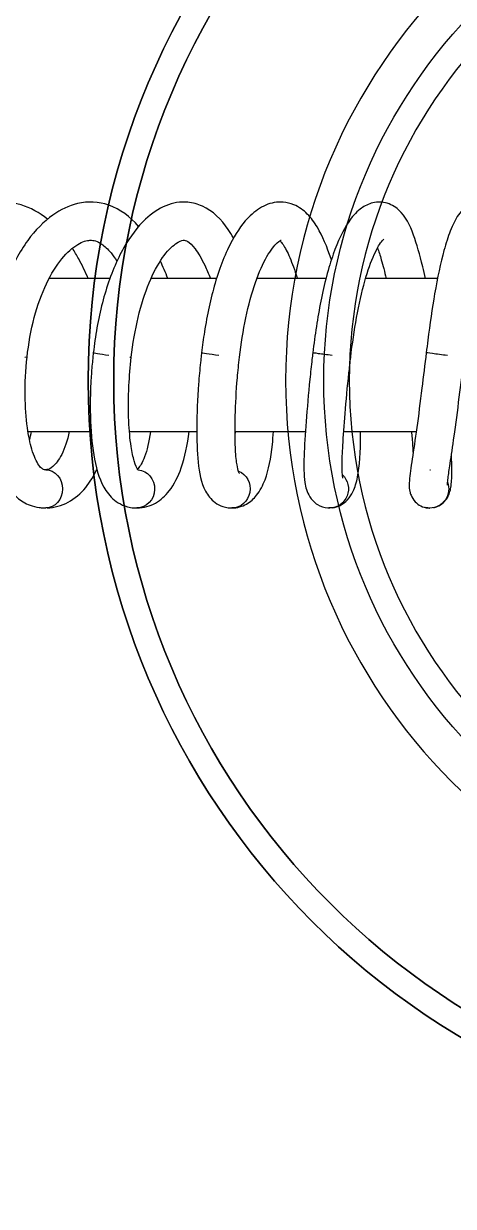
# Model space of a CAD drawing. Header units: metres. Extents: x 231 to 394, y -324 to -29.
# Drawn here: x 272.5993 to 272.633, y -60.019 to -59.9263 of the extents above; entities that cross this region are included whole.
import ezdxf

# ---------------------------------------------------------------- set-up
doc = ezdxf.new("R2010")
doc.units = ezdxf.units.M
doc.layers.add('A-PISO', color=30, linetype='Continuous')

msp = doc.modelspace()

# ---------------------------------------------------------------- linework, layer by layer
at = {"color": 8}
for p, q in [((272.60608, -59.946263), (272.601306, -59.946263)), ((272.614452, -59.946263), (272.60931, -59.946263)), ((272.623045, -59.946263), (272.617619, -59.946263)), ((272.631798, -59.946263), (272.626154, -59.946263)), ((272.599651, -59.958263), (272.604607, -59.958263)), ((272.607615, -59.958263), (272.612905, -59.958263)), ((272.615905, -59.958263), (272.621433, -59.958263)), ((272.624439, -59.958263), (272.630134, -59.958263))]:
    msp.add_line(p, q, dxfattribs=at)
for centre, radius in [((272.664378, -59.954262, 0.073762), 0.06), ((272.664378, -59.954262, 0.073762), 0.06), ((272.664378, -59.954262, 0.075762), 0.058), ((272.664378, -59.954262, 0.075762), 0.0415), ((272.664378, -59.954262, 0.075762), 0.0415)]:
    msp.add_circle(centre, radius, dxfattribs=at)
at = {"color": 8, "extrusion": (0, 0, -1)}
for centre, radius in [((-272.664378, -59.954262, -0.070762), 0.06), ((-272.664378, -59.954262, -0.070762), 0.06), ((-272.664378, -59.954262, -0.075762), 0.058), ((-272.664378, -59.954262, -0.070762), 0.0445), ((-272.664378, -59.954262, -0.035762), 0.0445), ((-272.664378, -59.954262, -0.070762), 0.0445), ((-272.664378, -59.954262, -0.035762), 0.0445), ((-272.664378, -59.954262, -0.073762), 0.0395), ((-272.664378, -59.954262, -0.037833), 0.0395), ((-272.664378, -59.954262, -0.073762), 0.0395), ((-272.664378, -59.954262, -0.037833), 0.0395)]:
    msp.add_circle(centre, radius, dxfattribs=at)
for centre, major_axis, ratio, start_param, end_param in [((272.598087, -59.952263), (-0.001491, 0.000165), 0.055058, 3.140015, 3.628287), ((272.60627, -59.952263), (-0.00149, 0.000172), 0.044036, 4.890174, 6.285031), ((272.60627, -59.952263), (-0.00149, 0.000172), 0.044036, 3.139869, 3.530526), ((272.614768, -59.952263), (-0.001489, 0.000178), 0.032589, 4.79251, 6.283968), ((272.614768, -59.952263), (-0.001489, 0.000178), 0.032589, 3.140761, 3.432861), ((272.623499, -59.952263), (-0.001489, 0.000181), 0.020828, 4.694919, 6.281448), ((272.623499, -59.952263), (-0.001489, 0.000181), 0.020828, 3.142059, 3.335271), ((272.632406, -59.952266), (-0.001489, 0.000184), 0.008866, 4.597377, 6.28036)]:
    msp.add_ellipse(centre, major_axis=major_axis, ratio=ratio, start_param=start_param, end_param=end_param, dxfattribs=at)
at = {"color": 8, "extrusion": (-2e-16, -1.77742e-31, -1)}
for centre, ratio, start_param, end_param in [((272.601045, -59.962763), 0.882373, 0.000575, 3.141469), ((272.608204, -59.962763), 0.92428, 0.062465, 3.141437), ((272.608204, -59.962763), 0.92428, 0.000621, 0.000979), ((272.615659, -59.962763), 0.957269, 0.000694, 0.0066), ((272.615659, -59.962763), 0.957269, 0.366385, 3.141383)]:
    msp.add_ellipse(centre, major_axis=(0, 0.0015), ratio=ratio, start_param=start_param, end_param=end_param, dxfattribs=at)
at = {"color": 8, "extrusion": (-2e-16, -4.44089e-32, -1)}
for centre, ratio, start_param, end_param in [((272.62334, -59.962763), 0.981023, 0.000838, 0.009927), ((272.62334, -59.962763), 0.981023, 0.000838, 0.009927), ((272.631196, -59.962766), 0.995312, 0.001266, 0.033099), ((272.62334, -59.962763), 0.981023, 0.747236, 3.141278), ((272.631196, -59.962766), 0.995312, 1.212878, 3.140964)]:
    msp.add_ellipse(centre, major_axis=(0, 0.0015), ratio=ratio, start_param=start_param, end_param=end_param, dxfattribs=at)
at = {"color": 8, "extrusion": (-2e-16, -3.68788e-24, -1)}
msp.add_ellipse((272.62333, -59.962763), major_axis=(0, 0.0015), ratio=0.981006, start_param=3.148727, end_param=3.179306, dxfattribs=at)
at = {"color": 8, "extrusion": (-2e-16, -7.39005e-24, -1)}
msp.add_ellipse((272.631187, -59.962766), major_axis=(0, 0.0015), ratio=0.995304, start_param=3.145937, end_param=3.341641, dxfattribs=at)
at = {"color": 8}
for points, knots in [([(272.601176, -59.941613), (272.600546, -59.941101), (272.599846, -59.94071), (272.598262, -59.940233), (272.597359, -59.940198), (272.595706, -59.940537), (272.59493, -59.940872), (272.593417, -59.941864), (272.592674, -59.942565), (272.591312, -59.944291), (272.590693, -59.945363), (272.589701, -59.947701), (272.589319, -59.949002), (272.588957, -59.950912), (272.58887, -59.95151), (272.588808, -59.952107)], [1.285876, 1.285876, 1.285876, 1.285876, 1.60488, 1.60488, 1.96938, 1.96938, 2.299928, 2.299928, 2.667764, 2.667764, 3.066939, 3.066939, 3.470998, 3.470998, 3.651273, 3.651273, 3.651273, 3.651273]), ([(272.608337, -59.942169), (272.607675, -59.941412), (272.606884, -59.940814), (272.605208, -59.940232), (272.60435, -59.940194), (272.602864, -59.940545), (272.602206, -59.940859), (272.600885, -59.941793), (272.600223, -59.942471), (272.598984, -59.944165), (272.598412, -59.945236), (272.597486, -59.947579), (272.597124, -59.948884), (272.596759, -59.950834), (272.596666, -59.951467), (272.596597, -59.952098)], [1.180471, 1.180471, 1.180471, 1.180471, 1.592913, 1.592913, 1.957297, 1.957297, 2.263021, 2.263021, 2.625023, 2.625023, 3.02917, 3.02917, 3.436032, 3.436032, 3.626692, 3.626692, 3.626692, 3.626692]), ([(272.615791, -59.943073), (272.615657, -59.94284), (272.615518, -59.942618), (272.614826, -59.941613), (272.614167, -59.940959), (272.612982, -59.940419), (272.612589, -59.940313), (272.611614, -59.940224), (272.611023, -59.940327), (272.609899, -59.940785), (272.609367, -59.941149), (272.608245, -59.942198), (272.607675, -59.942957), (272.606616, -59.944826), (272.606134, -59.945994), (272.605384, -59.948462), (272.6051, -59.94979), (272.604859, -59.951443), (272.604817, -59.951767), (272.60478, -59.95209)], [1.032512, 1.032512, 1.032512, 1.032512, 1.142098, 1.142098, 1.560116, 1.560116, 1.743576, 1.743576, 2.016899, 2.016899, 2.306198, 2.306198, 2.680216, 2.680216, 3.09903, 3.09903, 3.502718, 3.502718, 3.600501, 3.600501, 3.600501, 3.600501]), ([(272.623472, -59.944783), (272.623466, -59.944765), (272.62346, -59.944747), (272.623128, -59.943772), (272.622779, -59.942936), (272.622136, -59.941853), (272.621883, -59.941505), (272.621287, -59.940907), (272.620933, -59.940648), (272.620257, -59.940366), (272.619964, -59.940294), (272.619208, -59.940235), (272.618743, -59.940326), (272.617869, -59.940697), (272.617466, -59.940987), (272.616568, -59.941849), (272.616099, -59.942504), (272.615162, -59.944221), (272.614709, -59.945373), (272.613994, -59.947816), (272.613714, -59.949126), (272.613418, -59.950993), (272.613343, -59.95154), (272.613278, -59.952085)], [0.793856, 0.793856, 0.793856, 0.793856, 0.800842, 0.800842, 1.180607, 1.180607, 1.395925, 1.395925, 1.606026, 1.606026, 1.745364, 1.745364, 1.968932, 1.968932, 2.212674, 2.212674, 2.566993, 2.566993, 3.002629, 3.002629, 3.408216, 3.408216, 3.573026, 3.573026, 3.573026, 3.573026]), ([(272.630854, -59.946263), (272.630782, -59.945943), (272.63071, -59.945635), (272.630409, -59.944389), (272.630176, -59.943553), (272.62963, -59.942059), (272.629332, -59.941395), (272.628478, -59.940626), (272.628113, -59.940412), (272.627336, -59.940232), (272.626946, -59.940253), (272.626268, -59.940457), (272.625979, -59.940624), (272.625379, -59.941096), (272.625094, -59.941431), (272.62437, -59.94249), (272.623973, -59.943343), (272.623242, -59.94542), (272.622911, -59.946689), (272.622385, -59.94932), (272.622177, -59.950711), (272.62201, -59.952081)], [0.611274, 0.611274, 0.611274, 0.611274, 0.724425, 0.724425, 1.087459, 1.087459, 1.497335, 1.497335, 1.686915, 1.686915, 1.862632, 1.862632, 2.031104, 2.031104, 2.268562, 2.268562, 2.685038, 2.685038, 3.124857, 3.124857, 3.538888, 3.538888, 3.538888, 3.538888]), ([(272.637904, -59.946266), (272.637863, -59.946015), (272.637824, -59.945772), (272.637635, -59.944624), (272.637498, -59.943821), (272.637215, -59.942444), (272.637102, -59.941906), (272.636725, -59.941203), (272.636633, -59.941059), (272.636374, -59.940754), (272.636178, -59.940583), (272.635687, -59.940337), (272.635395, -59.940265), (272.634895, -59.940268), (272.63467, -59.940317), (272.634253, -59.940486), (272.63407, -59.940609), (272.633725, -59.940905), (272.633579, -59.941083), (272.633195, -59.941636), (272.632999, -59.942049), (272.632633, -59.942987), (272.632468, -59.943495), (272.632043, -59.945031), (272.631795, -59.946198), (272.631379, -59.948596), (272.631203, -59.94984), (272.631, -59.951418), (272.630958, -59.95175), (272.630917, -59.952082)], [0.613067, 0.613067, 0.613067, 0.613067, 0.702952, 0.702952, 1.052109, 1.052109, 1.428982, 1.428982, 1.524435, 1.524435, 1.64078, 1.64078, 1.752529, 1.752529, 1.84611, 1.84611, 1.952012, 1.952012, 2.088944, 2.088944, 2.367274, 2.367274, 2.615898, 2.615898, 3.038206, 3.038206, 3.41692, 3.41692, 3.517214, 3.517214, 3.517214, 3.517214]), ([(272.599578, -59.952427), (272.599694, -59.951377), (272.599885, -59.950311), (272.600401, -59.948368), (272.600727, -59.947459), (272.601465, -59.945907), (272.601884, -59.945236), (272.602727, -59.944207), (272.603164, -59.943827), (272.603937, -59.94336), (272.60426, -59.943272), (272.604812, -59.943249), (272.605089, -59.943321), (272.605666, -59.943715), (272.605917, -59.943946), (272.606325, -59.944443), (272.606481, -59.944658), (272.606635, -59.944899)], [0, 0, 0, 0, 0.317355, 0.317355, 0.622099, 0.622099, 0.917886, 0.917886, 1.205086, 1.205086, 1.490472, 1.490472, 1.816739, 1.816739, 2.025807, 2.025807, 2.150062, 2.150062, 2.150062, 2.150062]), ([(272.607759, -59.952434), (272.607881, -59.951378), (272.608063, -59.950305), (272.608534, -59.948335), (272.608829, -59.947407), (272.609485, -59.945828), (272.609853, -59.945147), (272.610572, -59.944127), (272.610931, -59.943762), (272.611518, -59.943337), (272.611732, -59.943274), (272.611952, -59.943251), (272.612023, -59.943259), (272.612341, -59.943454), (272.612542, -59.943632), (272.613009, -59.944242), (272.613275, -59.94469), (272.613681, -59.94554), (272.61383, -59.945889), (272.613975, -59.946263)], [0, 0, 0, 0, 0.319351, 0.319351, 0.630223, 0.630223, 0.930223, 0.930223, 1.215169, 1.215169, 1.488191, 1.488191, 1.767689, 1.767689, 2.000801, 2.000801, 2.250516, 2.250516, 2.397752, 2.397752, 2.397752, 2.397752]), ([(272.616257, -59.95244), (272.616381, -59.951399), (272.616546, -59.950343), (272.616961, -59.948356), (272.61722, -59.9474), (272.617785, -59.945775), (272.618099, -59.945074), (272.618702, -59.944031), (272.619001, -59.94366), (272.619392, -59.943305), (272.61952, -59.943254), (272.61952, -59.943254)], [0, 0, 0, 0, 0.314695, 0.314695, 0.633201, 0.633201, 0.939064, 0.939064, 1.227131, 1.227131, 1.452085, 1.452085, 1.452085, 1.452085]), ([(272.619433, -59.9433), (272.619477, -59.943342), (272.619541, -59.943411), (272.619767, -59.943722), (272.619952, -59.94405), (272.620325, -59.944884), (272.62052, -59.945403), (272.620737, -59.946073), (272.620767, -59.946167), (272.620797, -59.946263)], [1.836635, 1.836635, 1.836635, 1.836635, 1.9561504, 1.9561504, 2.1820578, 2.1820578, 2.4145192, 2.4145192, 2.4516962, 2.4516962, 2.4516962, 2.4516962]), ([(272.624988, -59.952444), (272.625116, -59.951394), (272.625269, -59.950329), (272.625635, -59.948304), (272.625855, -59.94732), (272.626326, -59.945648), (272.626584, -59.944927), (272.62707, -59.943859), (272.627314, -59.943476), (272.627526, -59.943226), (272.627571, -59.943188), (272.627584, -59.943177), (272.627585, -59.943177), (272.627585, -59.943177)], [0, 0, 0, 0, 0.317529, 0.317529, 0.644451, 0.644451, 0.9582, 0.9582, 1.252389, 1.252389, 1.372066, 1.372066, 1.392245, 1.392245, 1.392245, 1.392245]), ([(272.604379, -59.946263), (272.604149, -59.94572), (272.6039, -59.945201), (272.603477, -59.944428), (272.603312, -59.94415), (272.603141, -59.943882)], [0.6104447, 0.6104447, 0.6104447, 0.6104447, 0.7985863, 0.7985863, 0.9102511, 0.9102511, 0.9102511, 0.9102511]), ([(272.627094, -59.943862), (272.62719, -59.944124), (272.627291, -59.94444), (272.627518, -59.945227), (272.627646, -59.945724), (272.627774, -59.946263)], [2.1504989, 2.1504989, 2.1504989, 2.1504989, 2.3175796, 2.3175796, 2.5229813, 2.5229813, 2.5229813, 2.5229813]), ([(272.596596, -59.952098), (272.596589, -59.952162), (272.596582, -59.952226), (272.596556, -59.952482), (272.596538, -59.952674), (272.596475, -59.953442), (272.596446, -59.954017), (272.596408, -59.955823), (272.596466, -59.957034), (272.596738, -59.959221), (272.596954, -59.960222), (272.597612, -59.962031), (272.598088, -59.962857), (272.599097, -59.9637), (272.59944, -59.963905), (272.60004, -59.964129), (272.60028, -59.96419), (272.600633, -59.964241), (272.600743, -59.964252), (272.6009, -59.96426), (272.600946, -59.964262), (272.601009, -59.964262), (272.601026, -59.964263), (272.601044, -59.964263), (272.601044, -59.964263), (272.601045, -59.964263), (272.601045, -59.964263), (272.601045, -59.964263), (272.601045, -59.964263), (272.601046, -59.964263)], [0.000039, 0.000039, 0.000039, 0.000039, 0.019345, 0.019345, 0.077388, 0.077388, 0.251939, 0.251939, 0.636699, 0.636699, 1.024378, 1.024378, 1.450161, 1.450161, 1.631232, 1.631232, 1.742907, 1.742907, 1.793353, 1.793353, 1.814318, 1.814318, 1.822179, 1.822179, 1.822363, 1.822363, 1.822517, 1.822517, 1.822536, 1.822536, 1.822536, 1.822536]), ([(272.601046, -59.961262), (272.600892, -59.961262), (272.600855, -59.961244), (272.600694, -59.961131), (272.600603, -59.961047), (272.600322, -59.960644), (272.600117, -59.960207), (272.599812, -59.959167), (272.599693, -59.958594), (272.599502, -59.957202), (272.59944, -59.956338), (272.599419, -59.954475), (272.599466, -59.953447), (272.599578, -59.952427)], [0, 0, 0, 0, 0.247267, 0.247267, 0.421351, 0.421351, 0.701982, 0.701982, 0.94081, 0.94081, 1.229628, 1.229628, 1.537541, 1.537541, 1.537541, 1.537541]), ([(272.60478, -59.952091), (272.604774, -59.952138), (272.604769, -59.952185), (272.604748, -59.952375), (272.604733, -59.952517), (272.604677, -59.953085), (272.604643, -59.95351), (272.604538, -59.95516), (272.604522, -59.956368), (272.604607, -59.958555), (272.604706, -59.959559), (272.605055, -59.961378), (272.605312, -59.962203), (272.606014, -59.963261), (272.606336, -59.963602), (272.606954, -59.963987), (272.607201, -59.964095), (272.607624, -59.96421), (272.607795, -59.964239), (272.608038, -59.964259), (272.608112, -59.964262), (272.608192, -59.964263), (272.608198, -59.964263), (272.608204, -59.964263), (272.608204, -59.964263), (272.608204, -59.964263)], [0.000031, 0.000031, 0.000031, 0.000031, 0.014309, 0.014309, 0.057237, 0.057237, 0.186197, 0.186197, 0.562813, 0.562813, 0.93801, 0.93801, 1.346671, 1.346671, 1.566658, 1.566658, 1.690767, 1.690767, 1.770901, 1.770901, 1.805813, 1.805813, 1.808773, 1.808773, 1.80878, 1.80878, 1.80878, 1.80878]), ([(272.608327, -59.961308), (272.608327, -59.961308), (272.608313, -59.961296), (272.608224, -59.961173), (272.608097, -59.96093), (272.607898, -59.96027), (272.607814, -59.95988), (272.607658, -59.958854), (272.607596, -59.958169), (272.60753, -59.956577), (272.607533, -59.955633), (272.607614, -59.953937), (272.607673, -59.953185), (272.60776, -59.952435)], [0.248348, 0.248348, 0.248348, 0.248348, 0.339408, 0.339408, 0.572816, 0.572816, 0.774896, 0.774896, 1.038995, 1.038995, 1.340989, 1.340989, 1.567315, 1.567315, 1.567315, 1.567315]), ([(272.613278, -59.952086), (272.613271, -59.952149), (272.613263, -59.952212), (272.613234, -59.952464), (272.613214, -59.952654), (272.613135, -59.953413), (272.613086, -59.953981), (272.61296, -59.955721), (272.612914, -59.956873), (272.612898, -59.95893), (272.612929, -59.959861), (272.613102, -59.961533), (272.613232, -59.962269), (272.613763, -59.96327), (272.614004, -59.963589), (272.614524, -59.963969), (272.614733, -59.964079), (272.615095, -59.964197), (272.615238, -59.964228), (272.615469, -59.964257), (272.615557, -59.964262), (272.615649, -59.964263), (272.615654, -59.964263), (272.615659, -59.964263), (272.615659, -59.964263), (272.615659, -59.964263), (272.61566, -59.964263), (272.61566, -59.964263)], [0.000056, 0.000056, 0.000056, 0.000056, 0.019118, 0.019118, 0.076483, 0.076483, 0.249022, 0.249022, 0.616649, 0.616649, 0.982679, 0.982679, 1.385018, 1.385018, 1.578318, 1.578318, 1.684735, 1.684735, 1.75102, 1.75102, 1.792216, 1.792216, 1.794564, 1.794564, 1.794654, 1.794654, 1.794726, 1.794726, 1.794726, 1.794726]), ([(272.616246, -59.961549), (272.616246, -59.961549), (272.616246, -59.961549), (272.616243, -59.961544), (272.616201, -59.961459), (272.616117, -59.961165), (272.616071, -59.960941), (272.615982, -59.960297), (272.615945, -59.959828), (272.615899, -59.958638), (272.615899, -59.957867), (272.615948, -59.956112), (272.616004, -59.95509), (272.616138, -59.953521), (272.616192, -59.95298), (272.616257, -59.952441)], [0.302822, 0.302822, 0.302822, 0.302822, 0.307757, 0.307757, 0.455353, 0.455353, 0.617034, 0.617034, 0.841159, 0.841159, 1.123857, 1.123857, 1.442402, 1.442402, 1.605381, 1.605381, 1.605381, 1.605381]), ([(272.62201, -59.952081), (272.621989, -59.952255), (272.621968, -59.952429), (272.621888, -59.953124), (272.621833, -59.953645), (272.621664, -59.955317), (272.621567, -59.956453), (272.621414, -59.958477), (272.621356, -59.959394), (272.621303, -59.960992), (272.621301, -59.961663), (272.621447, -59.962631), (272.621529, -59.962998), (272.621913, -59.963606), (272.622121, -59.963832), (272.622622, -59.964141), (272.622909, -59.964233), (272.62321, -59.964258), (272.623238, -59.96426), (272.623281, -59.964262), (272.623296, -59.964262), (272.623317, -59.964262), (272.623322, -59.964262), (272.623329, -59.964263), (272.623332, -59.964263), (272.623336, -59.964263), (272.623337, -59.964263), (272.623338, -59.964263), (272.623338, -59.964263), (272.623339, -59.964263), (272.623339, -59.964263), (272.62334, -59.964263), (272.62334, -59.964263), (272.62334, -59.964263)], [0.000039, 0.000039, 0.000039, 0.000039, 0.052512, 0.052512, 0.210424, 0.210424, 0.568427, 0.568427, 0.921269, 0.921269, 1.294031, 1.294031, 1.516011, 1.516011, 1.643961, 1.643961, 1.760573, 1.760573, 1.772374, 1.772374, 1.779099, 1.779099, 1.781288, 1.781288, 1.782492, 1.782492, 1.782864, 1.782864, 1.783072, 1.783072, 1.783154, 1.783154, 1.783232, 1.783232, 1.783232, 1.783232]), ([(272.624377, -59.961919), (272.624377, -59.961919), (272.624375, -59.961912), (272.624363, -59.961857), (272.624348, -59.961764), (272.624322, -59.961456), (272.624314, -59.961201), (272.624317, -59.960475), (272.624337, -59.959949), (272.62441, -59.958623), (272.624472, -59.957768), (272.624629, -59.955859), (272.624729, -59.954769), (272.624891, -59.953264), (272.624938, -59.952854), (272.624988, -59.952445)], [0.32183, 0.32183, 0.32183, 0.32183, 0.363098, 0.363098, 0.480473, 0.480473, 0.651461, 0.651461, 0.893817, 0.893817, 1.200219, 1.200219, 1.5353, 1.5353, 1.659037, 1.659037, 1.659037, 1.659037]), ([(272.630917, -59.952082), (272.630802, -59.953016), (272.63069, -59.953957), (272.630444, -59.955958), (272.630307, -59.957021), (272.630047, -59.958886), (272.629923, -59.959715), (272.629715, -59.961104), (272.629629, -59.961652), (272.629576, -59.962372), (272.629553, -59.962604), (272.629649, -59.963053), (272.629679, -59.963157), (272.629792, -59.963433), (272.629898, -59.963613), (272.630171, -59.963902), (272.63033, -59.964021), (272.630669, -59.964187), (272.630855, -59.964239), (272.631082, -59.964262), (272.631126, -59.964265), (272.631179, -59.964266), (272.631187, -59.964266), (272.631196, -59.964266), (272.631196, -59.964266), (272.631197, -59.964266), (272.631197, -59.964266), (272.631197, -59.964266)], [0, 0, 0, 0, 0.28222, 0.28222, 0.628576, 0.628576, 0.969694, 0.969694, 1.323784, 1.323784, 1.516267, 1.516267, 1.566508, 1.566508, 1.642169, 1.642169, 1.707637, 1.707637, 1.770984, 1.770984, 1.786704, 1.786704, 1.789649, 1.789649, 1.789776, 1.789776, 1.789849, 1.789849, 1.789849, 1.789849]), ([(272.63258, -59.962461), (272.63258, -59.962461), (272.63258, -59.96246), (272.63258, -59.962455), (272.632581, -59.962414), (272.632592, -59.962257), (272.632608, -59.962106), (272.63267, -59.961622), (272.632729, -59.961231), (272.632888, -59.96017), (272.632998, -59.959437), (272.633242, -59.957703), (272.63338, -59.956652), (272.633639, -59.954558), (272.633765, -59.953498), (272.633894, -59.952449)], [0.329548, 0.329548, 0.329548, 0.329548, 0.335819, 0.335819, 0.418572, 0.418572, 0.555999, 0.555999, 0.779872, 0.779872, 1.081742, 1.081742, 1.428565, 1.428565, 1.745675, 1.745675, 1.745675, 1.745675]), ([(272.602892, -59.958263), (272.602739, -59.958968), (272.602528, -59.959585), (272.602067, -59.960516), (272.601813, -59.960838), (272.601413, -59.961183), (272.601279, -59.961235), (272.60111, -59.96126), (272.601075, -59.961262), (272.601036, -59.961262)], [0.6343477, 0.6343477, 0.6343477, 0.6343477, 0.9142199, 0.9142199, 1.1901509, 1.1901509, 1.4509902, 1.4509902, 1.5137927, 1.5137927, 1.5137927, 1.5137927]), ([(272.608229, -59.964262), (272.608727, -59.964257), (272.609235, -59.964115), (272.610082, -59.963634), (272.610441, -59.963301), (272.611138, -59.962407), (272.611443, -59.961796), (272.611975, -59.960278), (272.612178, -59.959314), (272.612294, -59.958262)], [0.005359, 0.005359, 0.005359, 0.005359, 0.241156, 0.241156, 0.47367, 0.47367, 0.783836, 0.783836, 1.156344, 1.156344, 1.156344, 1.156344]), ([(272.609271, -59.958263), (272.60927, -59.958273), (272.609268, -59.958283), (272.609162, -59.959066), (272.608996, -59.959743), (272.608635, -59.960698), (272.608432, -59.961016), (272.608285, -59.961177), (272.608268, -59.961194), (272.608252, -59.961208)], [0.6294194, 0.6294194, 0.6294194, 0.6294194, 0.6333683, 0.6333683, 0.9360987, 0.9360987, 1.2122022, 1.2122022, 1.2535267, 1.2535267, 1.2535267, 1.2535267]), ([(272.615687, -59.964262), (272.616076, -59.964256), (272.616479, -59.964142), (272.617123, -59.963774), (272.617386, -59.963529), (272.617883, -59.962905), (272.618092, -59.962495), (272.618553, -59.961272), (272.618737, -59.960349), (272.618875, -59.958965), (272.6189, -59.958619), (272.618917, -59.958262)], [0.005726, 0.005726, 0.005726, 0.005726, 0.18967, 0.18967, 0.364997, 0.364997, 0.604349, 0.604349, 1.011415, 1.011415, 1.138891, 1.138891, 1.138891, 1.138891]), ([(272.623566, -59.964245), (272.623778, -59.964217), (272.623986, -59.964155), (272.624389, -59.963956), (272.624584, -59.963799), (272.62493, -59.963424), (272.625062, -59.963203), (272.625336, -59.962628), (272.625441, -59.962256), (272.6257, -59.96097), (272.625771, -59.959863), (272.625759, -59.958468), (272.625758, -59.958366), (272.625756, -59.958263)], [0.033778, 0.033778, 0.033778, 0.033778, 0.123022, 0.123022, 0.234961, 0.234961, 0.375435, 0.375435, 0.603934, 0.603934, 1.084733, 1.084733, 1.122303, 1.122303, 1.122303, 1.122303]), ([(272.629758, -59.958265), (272.629774, -59.958443), (272.629789, -59.958617), (272.629838, -59.959204), (272.629865, -59.959598), (272.629886, -59.95996)], [0.6169147, 0.6169147, 0.6169147, 0.6169147, 0.6820624, 0.6820624, 0.8430163, 0.8430163, 0.8430163, 0.8430163]), ([(272.631493, -59.964235), (272.631592, -59.964216), (272.631689, -59.964187), (272.631959, -59.964079), (272.632122, -59.963974), (272.632393, -59.96373), (272.6325, -59.96359), (272.632658, -59.963323), (272.63271, -59.963196), (272.632802, -59.962922), (272.63283, -59.962784), (272.63291, -59.962296), (272.632928, -59.961926), (272.632934, -59.961074), (272.632923, -59.960617), (272.632898, -59.960104)], [0.0358434, 0.0358434, 0.0358434, 0.0358434, 0.0707604, 0.0707604, 0.1379711, 0.1379711, 0.2078791, 0.2078791, 0.2802102, 0.2802102, 0.382308, 0.382308, 0.6448485, 0.6448485, 0.8743786, 0.8743786, 0.8743786, 0.8743786]), ([(272.601138, -59.964259), (272.601722, -59.964242), (272.602302, -59.964084), (272.603327, -59.963536), (272.603791, -59.963132), (272.604521, -59.962233), (272.604811, -59.961758), (272.605058, -59.961233)], [0.0155805, 0.0155805, 0.0155805, 0.0155805, 0.2780441, 0.2780441, 0.5524087, 0.5524087, 0.7871117, 0.7871117, 0.7871117, 0.7871117])]:
    msp.add_open_spline(points, degree=3, knots=knots, dxfattribs=at)
for points in [[(272.610626, -59.946263), (272.610444, -59.945783), (272.610249, -59.945322), (272.610044, -59.944888)], [(272.599771, -59.958921), (272.599832, -59.958705), (272.599887, -59.958486), (272.599938, -59.958263)], [(272.615914, -59.958262), (272.615911, -59.95831), (272.615908, -59.958356), (272.615905, -59.958403)]]:
    msp.add_open_spline(points, degree=3, dxfattribs=at)
at = {"layer": 'A-PISO', "ltscale": 100}
msp.add_circle((268.468386, -66.186699), 37.551539, dxfattribs=at)

doc.saveas('drawing.dxf')
